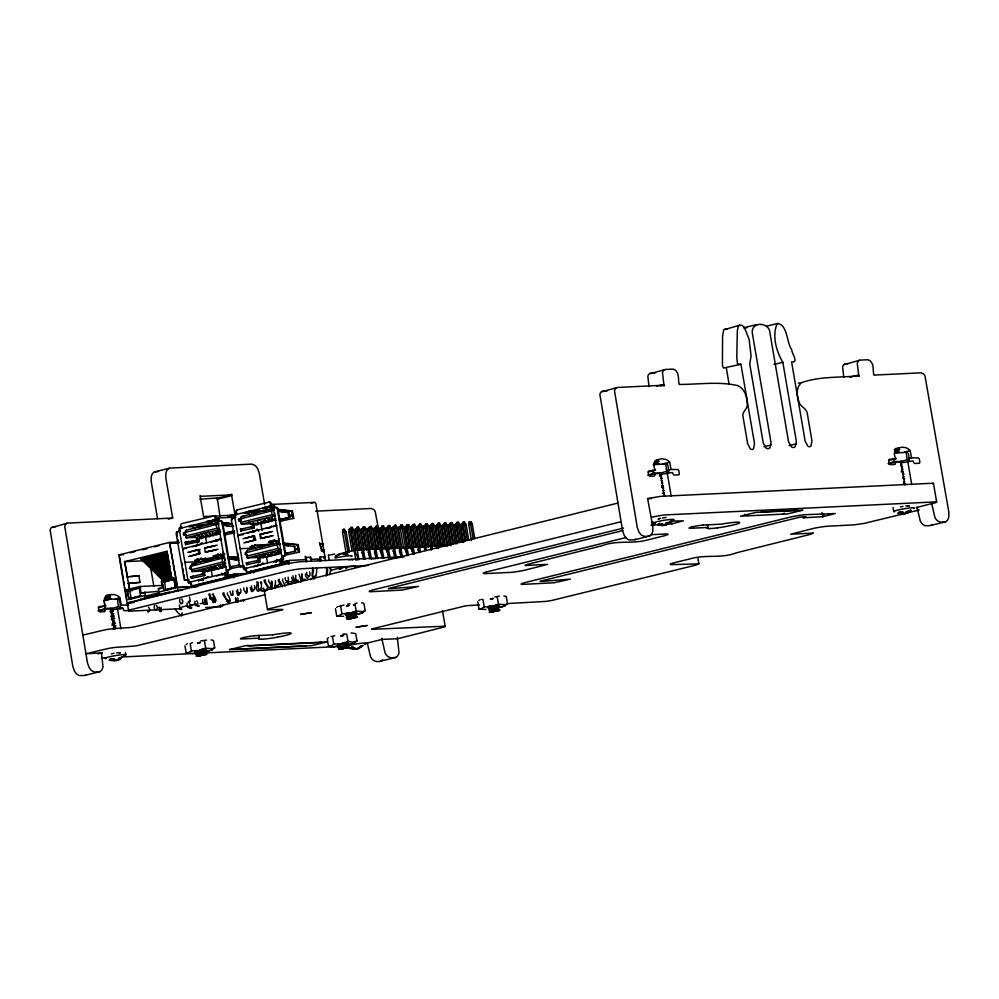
<?xml version="1.0" encoding="UTF-8"?>
<svg xmlns="http://www.w3.org/2000/svg" width="999" height="999" viewBox="0 0 999 999"><rect width="100%" height="100%" fill="white"/><g stroke="black" fill="none" stroke-linecap="round" stroke-linejoin="round"><path stroke-width="1.5" d="M232.817 590.796L232.792 594.954L231.993 595.154M240.497 588.911C242.707 594.105 237.275 595.017 237.625 589.398M243.768 587.887C243.419 593.356 248.751 592.744 246.641 587.387M246.89 592.732C243.881 592.207 247.465 595.791 246.915 588.598M254.308 585.501C256.443 590.684 251.199 591.608 251.448 585.988M285.19 577.622C285.04 583.254 289.947 582.405 288.074 577.172M294.28 579.657L295.679 579.445L295.741 575.274M301.061 578.109L301.81 577.934L301.885 573.763M301.348 579.308L302.148 579.12L302.173 574.962M306.705 572.352C306.169 577.697 311.788 577.26 309.565 571.865M271.029 588.661L271.391 582.917A1.561 1.249 73.5 0 0 271.091 581.755M327.235 574.787L327.56 569.792A3.209 2.547 73.5 0 0 327.222 567.944M271.94 588.948L272.302 583.416A3.209 2.547 73.5 0 0 271.678 581.031M176.811 532.929L177.46 531.83L180.32 531.118L179.932 528.908L181.905 528.046L181.169 528.071L180.657 525.087L181.281 523.676L215.185 515.709L216.234 519.567L218.319 519.393L218.706 521.653L217.969 521.69L226.286 570.329L229.87 569.592L230.494 568.169L222.565 521.803L221.691 520.954L217.969 521.69M199.975 526.948L200.287 525.112L211.651 523.938L194.405 525.324L188.898 526.623L193.619 526.723M223.426 554.07L223.064 555.581L220.592 554.133M254.483 511.213L254.121 512.724L251.648 511.276M260.252 544.979L259.89 546.49L257.417 545.042M224.176 556.181L223.264 556.893L217.857 553.746M346.016 552.597L342.532 532.255L342.994 529.607L343.981 529.37L346.079 531.693L349.55 552.035M351.998 550.849L348.763 531.955L349.225 529.308L350.999 529.033L349.225 529.308M353.821 550.674L350.337 530.332L350.799 527.684L351.773 527.447L353.871 529.77L357.355 550.112M358.229 550.549L355.007 531.655L355.457 529.008L357.23 528.733L355.457 529.008M360.052 550.374L356.568 530.032L357.03 527.385L358.004 527.147L360.102 529.47L363.586 549.812L362.013 549.887M364.46 550.249L361.238 531.356L361.688 528.708L363.461 528.434L362.674 528.471L366.183 548.314M366.283 550.074L362.799 529.732L363.261 527.085L364.235 526.835L366.333 529.17L369.817 549.512L368.244 549.587L364.235 526.835M370.442 548.488L367.47 531.056L367.919 528.409L369.692 528.121L368.906 528.171M372.265 548.326L369.031 529.433L369.493 526.785L371.253 526.498L372.565 528.871L376.049 549.213M376.923 549.65L373.701 530.756L374.15 528.109L375.924 527.822L374.15 528.109M378.746 549.475L375.262 529.133L375.724 526.485L377.485 526.198L378.808 528.571L382.28 548.913M383.154 549.35L379.932 530.457L380.382 527.809L382.155 527.522L380.382 527.809M384.977 549.175L381.493 528.833L381.955 526.186L382.942 525.936L385.04 528.271L388.511 548.613L386.938 548.688M389.398 549.05L386.163 530.157L386.613 527.509L388.386 527.222L386.613 527.509M391.208 548.876L387.737 528.533L388.186 525.886L389.173 525.636L391.271 527.971L394.742 548.314M395.379 547.29L392.395 529.857L392.857 527.21L394.617 526.923M397.44 548.576L393.968 528.221L394.418 525.586L395.404 525.337L397.502 527.672L400.974 548.014M401.86 548.451L398.626 529.557L399.088 526.91L400.849 526.623L399.088 526.91M403.671 548.276L400.199 527.922L400.649 525.287L402.422 524.999L403.733 527.372L407.205 547.714L405.644 547.789M408.091 548.151L404.857 529.245L405.319 526.61L407.08 526.323L405.319 526.61M406.431 527.622L406.88 524.987L408.653 524.7L409.965 527.06L413.449 547.415L409.902 547.976L406.431 527.622L409.965 527.06M414.073 546.391L411.089 528.946L411.551 526.311L413.311 526.023L411.551 526.311M416.133 547.677L412.662 527.322L413.111 524.687L414.098 524.438L416.196 526.76L419.68 547.115M420.554 547.539L417.32 528.646L417.782 526.011L419.543 525.724L418.768 525.761M422.377 547.377L418.893 527.022L419.355 524.388L420.329 524.138L422.427 526.461L425.911 546.815L424.338 546.89L420.329 524.138M426.785 547.24L423.551 528.346L424.013 525.711L425.786 525.424L424.013 525.711M428.608 547.077L425.124 526.723L425.586 524.075L427.347 523.801L428.658 526.161L432.142 546.515L430.569 546.59M432.767 545.491L429.795 528.046L430.244 525.412L432.018 525.124L430.244 525.412M434.59 545.317L431.356 526.423L431.818 523.776L432.792 523.538L434.89 525.861L438.374 546.216M439.248 546.64L436.026 527.747L436.476 525.112L438.249 524.825L436.476 525.112M441.071 546.478L437.587 526.123L438.049 523.476L439.023 523.239L441.121 525.561L444.605 545.916M445.479 546.341L442.257 527.447L442.707 524.8L444.48 524.525L442.707 524.8M447.302 546.178L443.818 525.824L444.28 523.176L445.267 522.939L447.365 525.262L450.836 545.616M451.473 544.592L448.489 527.147L448.938 524.5L450.711 524.225L449.925 524.263L452.934 541.196M453.284 544.418L450.049 525.524L450.512 522.877L451.498 522.639L453.596 524.962L456.818 543.856M457.455 542.832L454.72 526.848L455.169 524.2L456.943 523.926L455.169 524.2M459.265 542.669L456.293 525.224L456.743 522.577L458.516 522.302L459.827 524.662L462.799 542.107M463.686 542.532L460.951 526.548L461.401 523.901L463.174 523.626L461.401 523.901M465.247 540.909L462.525 524.925L462.974 522.277L463.961 522.04L466.058 524.363L468.793 540.347M471.491 540.609L468.756 524.625L469.205 521.977L470.979 521.703L472.29 524.063L474.775 538.598M236.638 510.939L237.4 509.965M274.363 588.311L275.449 583.266A3.184 2.46 -82.5 0 0 275.225 580.856M329.62 574.675L330.706 569.63A3.184 2.46 -82.5 0 0 330.669 567.782M220.492 605.968L220.654 605.244M223.102 604.645L222.814 605.781M849.874 377.235L858.653 375.075L859.14 376.473L858.303 375.861C839.547 377.709 819.542 376.261 801.673 382.629C795.329 387.562 796.902 397.103 799.637 403.621C801.935 407.48 807.317 409.128 807.429 414.323L811.95 440.721L811.063 445.979A5.719 3.484 76.1 0 1 807.779 446.141L805.132 441.046L791.583 361.85C799.275 363.099 791.508 353.022 791.77 349.812C786.688 343.032 787.474 323.501 777.16 323.726C771.852 335.789 776.335 351.373 782.829 362.275L796.365 441.471L795.229 446.753A7.355 4.471 76.1 0 1 791.483 446.928L788.573 441.845L769.992 333.142C769.492 321.341 749.887 321.241 752.459 333.978L771.041 442.694L769.904 447.964A7.355 4.471 76.1 0 1 766.158 448.151L763.248 443.069L749.712 363.861L751.086 356.006L749.125 339.323L744.467 327.697L742.22 325.412L739.722 325.199L723.663 329.845L722.577 336.613L722.427 365.11L723.401 368.032L740.946 364.285L754.495 443.494L753.608 448.751A5.719 3.484 76.1 0 1 750.324 448.913L747.677 443.818L743.156 417.42C741.408 412.712 746.166 410.114 747.202 406.143C747.764 398.551 745.329 389.423 738.074 385.701C719.28 381.218 699.275 384.39 680.082 384.44C677.722 386.151 679.52 374.85 676.922 372.19A7.455 4.533 76.1 0 0 675.087 369.955L673.051 369.118L665.259 369.493L648.913 374.113A7.455 4.533 76.1 0 0 647.864 376.486L649.013 386.638M204.645 654.457L206.593 654.482L196.229 656.256L206.893 653.958L205.794 654.195M347.003 647.589L348.951 647.614L338.586 649.4L349.25 647.09L348.151 647.34M355.282 617.332L357.23 617.357L346.865 619.13L357.53 616.833L356.431 617.07M497.639 610.476L499.587 610.501L489.223 612.275L499.887 609.977L497.739 610.389M220.217 605.269L220.317 607.017M222.665 604.657L222.34 605.806M216.483 497.989L199.837 499.288M205.694 561.001L206.069 558.878L217.42 557.704L200.175 559.09L194.655 560.464L199.4 560.489M273.601 509.053L273.976 506.93M228.933 600.799L226.86 600.524L223.551 595.416A3.184 2.535 76.5 0 1 222.964 593.019M270.155 587.837L268.082 587.562L264.772 582.467A3.184 2.535 76.5 0 1 264.186 580.069M897.552 448.876L898.526 448.339L895.666 448.439M196.815 600.836C200.487 606.743 193.494 607.292 195.005 601.148M207.193 604.07L205.394 604.345L207.205 604.045L206.206 598.164M190.322 577.06L203.247 573.888L202.647 570.404M233.666 577.909L233.341 575.998L234.315 574.05L246.353 573.476M288.923 564.273L288.599 562.362L289.573 560.414L306.119 559.615M184.99 532.567L186.251 530.182L217.395 522.489L218.968 523.813L184.99 532.567L186.214 537.799L196.628 537.3M190.759 566.346L192.033 563.948L223.164 556.268L221.678 558.329L190.759 566.346L191.983 571.578L203.883 571.003M240.247 518.931L241.508 516.545L272.652 508.853L274.226 510.189L240.247 518.931L241.471 524.175L251.885 523.663M246.016 552.709L247.277 550.324L278.421 542.632L279.995 543.968L246.016 552.709L247.24 557.954L257.655 557.442M221.278 539.36L221.154 540.297M185.215 532.13L186.251 530.182M246.241 552.272L247.277 550.324M310.202 558.628L310.427 558.204A1.998 1.573 87.2 0 0 310.564 557.192L306.181 557.405A1.998 1.573 87.2 0 1 305.669 559.028L305.619 559.065M195.704 546.278L197.402 543.918L198.177 544.542M201.473 580.057L203.771 577.934M269.38 528.109L271.678 525.986M256.731 566.421L258.429 564.048L259.203 564.685M275.162 561.875L276.848 559.502L277.572 560.002M215.909 524.55L217.395 522.489M271.154 510.926L272.652 508.853M276.935 544.705L278.421 542.632M324.138 558.129L324.5 557.517A1.998 1.573 87.2 0 0 324.65 556.768L325.349 560.564M283.241 543.606L298.214 544.717L299.475 552.072L298.551 552.297L297.29 544.954M909.814 511.55L909.265 511.55M117.358 599.225C120.742 597.527 119.83 605.918 120.767 607.542C117.37 609.24 118.282 600.849 117.358 599.225L110.464 599.1L103.933 600.998M665.546 463.973C668.93 462.275 668.031 470.666 668.955 472.29C665.571 473.988 666.483 465.596 665.546 463.973L655.332 464.56M906.081 452.385C909.465 450.686 908.566 459.078 909.49 460.701C906.105 462.4 907.005 454.008 906.081 452.385L895.866 452.972M114.111 660.839L110.302 659.04L111.863 658.653L116.246 660.364L122.265 657.142L116.321 660.639L109.278 660.102L111.826 659.477M351.049 648.451L349.812 648.513L355.219 649.163L350.836 647.452L352.385 647.077L356.78 648.776L362.787 645.566L358.029 648.713L361.613 646.803M662.562 523.588L662.886 525.486L658.503 523.788L660.064 523.401L664.447 525.099L670.466 521.89L665.696 525.049L669.442 522.952L667.881 523.326M899.025 512.2L903.096 512L903.421 513.898L899.025 512.2L900.586 511.813L904.982 513.523L910.988 510.302L905.044 513.798L898.001 513.261L901.822 512.312M314.023 577.06C310.602 579.395 312.812 570.816 312.575 569.967A1.561 1.249 73.5 0 0 312.188 568.681M215.772 539.435L216.608 539.997M252.597 530.344L253.434 530.919M221.541 573.201L222.377 573.776M211.089 639.884L213.436 640.521L214.685 647.814L212.587 648.663L205.682 648.251L198.739 650.574L191.433 650.873L187.612 653.259L186.189 653.059L184.94 645.766M214.685 647.814L211.264 650.274M361.588 602.759L363.923 603.384L365.172 610.689L363.087 611.525L356.181 611.113L349.225 613.436L341.933 613.736L338.099 616.121L336.675 615.933L335.427 608.628M328.421 637.624L327.247 638.91L328.496 646.203L333.167 647.002L337.487 645.779M351.074 632.866L355.744 633.666L356.993 640.958L352.672 642.182L348.002 641.395L341.046 643.718L333.753 644.018L331.293 646.116L328.496 646.203M365.172 610.689L361.75 613.136M356.993 640.958L353.571 643.418M503.896 595.904L506.243 596.528L507.492 603.833L505.394 604.67L498.489 604.258L491.545 606.58L484.24 606.88L480.419 609.265L478.996 609.078L477.747 601.773M507.492 603.833L504.07 606.281M279.196 519.78L289.747 517.345L288.961 512.699L278.796 511.101L278.621 509.39L292.445 510.951L293.694 518.294L292.782 518.518L291.521 511.176L277.847 509.615M120.13 652.884L119.393 652.846M346.154 613.461L347.864 612.737M660.364 473.588L659.59 473.226M900.886 462L900.124 461.638M908.903 505.981L905.781 505.944M382.829 659.752C380.532 662.212 375.936 662.162 373.314 660.214A11.176 6.806 76.1 0 1 370.554 656.867L367.37 643.356M250.374 572.702L250.412 572.652A1.998 1.573 87.2 0 0 250.924 571.028L250.911 570.928M346.378 613.573L347.24 612.999M658.428 519.105L659.278 518.531M199.5 544.867L201.748 542.807L202.785 543.406M216.908 541.296L220.067 538.324L221.216 538.861M253.734 532.205L257.118 529.145L258.729 531.343M205.27 578.646L207.517 576.585L208.554 577.185M273.189 526.685L276.224 524.862M222.677 575.062L225.849 572.09L226.985 572.639M260.527 565.009L262.774 562.949L263.811 563.548M278.958 560.464L281.206 558.404L282.242 559.003M335.015 556.992L339.585 554.07L337.987 554.52L335.839 556.168L340.759 553.733L347.802 554.27L345.254 554.907M697.901 558.104L698.888 563.848L695.853 565.109L551.985 600.411A14.848 1.399 -9.7 0 1 545.479 601.435L507.554 603.546M119.53 658.778C114.311 662.137 122.552 658.428 120.542 658.391M908.253 511.925L906.305 513.361L905.906 511.55M112.5 608.516L110.452 608.216M661.063 472.952L659.303 473.688M900.574 461.888L901.597 461.363L900.861 461.263M254.882 513.986L255.544 511.476L266.908 510.302L249.663 511.688L244.118 513.011L248.876 513.086M202.947 536.563L199.588 539.01A4.271 2.597 76.1 0 1 197.153 538.711L194.83 536.763M204.895 536.613L202.66 538.249A4.271 2.597 76.1 0 1 200.212 537.949L196.741 535.027M212.1 534.84L209.865 536.475A4.271 2.597 76.1 0 1 207.43 536.176L203.958 533.241M219.318 533.066L217.07 534.69A4.271 2.597 76.1 0 1 214.635 534.39L212.325 532.442M260.152 522.989L257.917 524.612A4.271 2.597 76.1 0 1 255.469 524.325L253.159 522.365M267.357 521.203L265.122 522.839A4.271 2.597 76.1 0 1 262.675 522.539L259.203 519.617M275.687 518.606L272.327 521.053A4.271 2.597 76.1 0 1 269.892 520.766L266.421 517.832M210.539 569.605L208.292 571.241A4.271 2.597 76.1 0 1 205.856 570.941L203.546 568.993M217.745 567.832L215.509 569.455A4.271 2.597 76.1 0 1 213.062 569.168L210.752 567.207M223.002 565.996L219.643 568.431A4.271 2.597 76.1 0 1 217.208 568.144L214.885 566.183M224.95 566.046L222.715 567.682A4.271 2.597 76.1 0 1 220.28 567.382L217.957 565.434M265.796 555.968L263.549 557.604A4.271 2.597 76.1 0 1 261.114 557.305L258.791 555.357M271.054 554.133L267.682 556.58A4.271 2.597 76.1 0 1 265.247 556.281L262.937 554.333M273.002 554.195L270.754 555.819A4.271 2.597 76.1 0 1 268.319 555.531L266.009 553.571M278.259 552.36L274.9 554.807A4.271 2.597 76.1 0 1 272.452 554.507L270.142 552.559M280.207 552.41L277.972 554.045A4.271 2.597 76.1 0 1 275.524 553.746L273.214 551.798M200.362 536.825L202.635 535.202M214.785 533.266L217.058 531.643M218.993 531.705L216.721 533.329A3.559 2.16 76.1 0 1 214.76 533.116M261.688 522.227L265.097 519.792M270.042 519.642L272.315 518.006M212.075 568.856L214.348 567.22M224.625 564.685L222.352 566.321A3.559 2.16 76.1 0 1 220.392 566.108M260.127 556.992L263.536 554.557M265.472 554.607L263.199 556.243A3.559 2.16 76.1 0 1 261.226 556.031M272.677 552.834L270.404 554.457A3.559 2.16 76.1 0 1 268.444 554.258M261.251 581.805A3.184 2.46 -82.5 0 1 261.376 583.94C262.387 592.832 253.421 593.993 257.317 583.603A1.561 1.249 73.5 0 0 256.618 582.005M186.114 644.48L187.387 643.656M336.601 607.355L337.887 606.53M478.921 600.499L480.194 599.675M264.635 504.57L259.265 473.164L257.642 468.718A11.176 6.806 76.1 0 0 254.882 465.372L251.835 464.123L170.03 468.069L154.47 471.903L152.847 473.201A11.214 6.831 76.1 0 0 151.274 476.76L151.161 481.281L157.555 518.668M169.093 468.294L167.47 469.592A11.214 6.831 76.1 0 0 165.896 473.151L165.784 477.672L172.69 518.044L168.294 519.13M172.69 518.044L67.52 523.114L51.174 527.734A7.455 4.533 76.1 0 0 50.125 530.107L72.89 666.683L74.513 671.128A11.176 6.806 76.1 0 0 77.273 674.475L79.321 675.599L84.216 675.536L99.788 671.703L101.423 670.404A11.176 6.806 76.1 0 0 102.997 666.845L101.548 653.259M66.896 523.251L65.797 524.125A7.455 4.533 76.1 0 0 64.748 526.498L87.512 663.074L89.148 667.519A11.176 6.806 76.1 0 0 91.896 670.866L94.955 672.115L99.788 671.703M85.165 675.312L86.026 674.8M656.58 386.263L663.885 384.453L664.51 385.302L664.198 385.964L663.049 385.264L617.282 387.462L600.936 392.083A7.455 4.533 76.1 0 0 599.887 394.455L622.652 531.031L624.275 535.476A11.176 6.806 76.1 0 0 627.035 538.823L629.083 539.947L633.978 539.885L649.55 536.063L651.173 534.765A11.189 6.806 76.1 0 0 652.747 531.206L652.859 526.673L647.577 498.476L651.473 498.563M616.645 387.612L615.559 388.474A7.455 4.533 76.1 0 0 614.51 390.846L637.275 527.422L638.91 531.868A11.176 6.806 76.1 0 0 641.658 535.214L644.705 536.463L649.55 536.063M664.635 369.642L663.536 370.504A7.455 4.533 76.1 0 0 662.487 372.877L663.885 384.453M321.441 641.77L319.63 642.494L249.525 645.878L247.49 645.329M917.132 507.717L920.316 521.216A11.176 6.806 76.1 0 0 923.064 524.562L925.124 525.699L930.007 525.624L945.578 521.803L947.214 520.504A11.176 6.806 76.1 0 0 948.788 516.945L948.888 512.412L924.974 375.886A7.443 4.533 76.1 0 0 923.138 373.663L921.103 372.827L874.837 375.062C872.389 377.135 874.3 365.347 871.677 362.799A7.455 4.533 76.1 0 0 869.842 360.577L867.806 359.74L860.014 360.115L843.68 364.735A7.455 4.533 76.1 0 0 842.632 367.108L843.78 377.26M859.39 360.264L858.303 361.126A7.455 4.533 76.1 0 0 857.254 363.499L858.715 375.075M381.193 661.063L395.816 657.454L397.452 656.143A11.176 6.806 76.1 0 0 399.026 652.584L397.29 637.312M634.914 539.672L635.776 539.148M784.515 513.199L782.704 513.936M930.956 525.412L931.817 524.9M359.103 648.026L356.843 649.05L352.809 649.025M666.77 524.35L663.561 525.524L658.004 524.837M908.865 512.375L906.23 513.461M195.492 651.51L194.942 651.835L197.04 651.897M205.519 650.274L206.069 649.949L199.263 650.574M345.991 614.373L345.442 614.697L347.54 614.76M355.919 612.574L356.468 612.25L352.135 612.449M356.019 613.136L356.568 612.812L349.762 613.436M347.839 643.418L348.389 643.094L341.583 643.718M498.326 606.281L498.876 605.956L492.07 606.593M222.315 523.326L231.706 524.288M238.262 519.393C240.147 517.757 237.874 522.527 241.421 521.053M229.945 591.296L231.356 595.204L232.143 594.979M239.023 593.281L240.459 593.044M236.376 590.983L237.787 594.892L239.211 594.642M245.23 591.795L246.603 591.545M252.909 589.897L254.283 589.635M250.2 587.574L251.598 591.483L253.034 591.233L252.397 591.258M260.664 589.36L259.315 589.547L260.714 589.323M286.663 581.58L288.037 581.318M293.032 581.243C295.766 579.745 293.431 584.265 291.633 577.347M299.026 574.25L300.424 578.159L301.223 577.946M301.81 577.934L300.474 578.159M309.49 576.036L308.903 576.048M306.905 577.859C310.589 576.648 305.157 580.294 305.444 573.938M149.238 611.475C144.293 612.012 152.859 612.524 148.489 607.08M154.47 605.444C152.797 611.763 160.077 610.714 156.294 605.157M179.882 599.175C178.209 605.494 185.489 604.445 181.706 598.876M188.436 601.648L190.247 601.336M180.145 609.39L181.968 609.09L180.157 609.415L179.395 604.994M187.2 603.071C185.664 609.44 192.57 608.291 189.023 602.784M189.773 607.18L187.949 607.492M189.785 608.204L191.608 607.892M191.608 607.916L189.86 608.229M202.797 599.213C201.261 605.594 208.167 604.445 204.62 598.925M205.369 603.334L203.621 603.658M213.199 602.422L215.01 602.11M214.96 602.172L213.262 602.459M326.81 641.97L311.576 645.666L229.508 649.6M262.55 508.466L274.363 506.618M216.496 575.899L219.53 575.124M253.321 566.808L259.066 565.471M118.606 606.53L112.063 608.428L105.182 608.291L99.725 610.689M650.724 474.463L653.383 473.039L660.264 473.164L666.795 471.266M907.329 459.69L900.786 461.575L893.905 461.451L888.448 463.848M489.011 606.443L490.422 605.806M220.005 516.458L217.22 497.952M235.227 515.784L234.54 515.072L204.32 516.52L203.721 517.22L200.037 495.716L200.874 496.328L231.081 494.88L231.431 494.093L232.005 494.692L231.693 495.616L217.145 499.213M229.52 649.575L244.767 645.866L326.835 641.932M802.672 510.252L755.706 512.45L740.446 516.183L787.449 513.936L802.709 510.202M338.823 554.895L340.272 554.195M187.475 542.345C183.691 541.508 186.95 545.079 185.29 544.692L199.126 541.62L198.626 538.686M225.1 533.016L225.524 534.765M280.357 519.38L280.769 521.128M230.881 566.795L231.293 568.543M246.815 562.862L247.24 564.61M286.139 553.159L286.551 554.907L299.475 552.072M321.616 549.962C314.96 527.21 326.561 568.231 322.852 543.781M322.565 550.262L322.215 550.961M192.457 642.644L190.185 643.568L191.433 650.873M206.031 651.385L212.225 649.924M339.26 606.243L344.081 605.057M356.531 614.26L362.724 612.787M331.081 636.525L334.765 635.789M348.351 644.53L354.545 643.069M498.838 607.404L505.032 605.931M200.787 640.859L206.543 640.109M357.043 602.971L354.932 603.821L356.181 611.113M494.817 596.903L499.35 596.116M256.918 512.812L256.256 512.974M221.591 539.123L183.204 548.588L182.767 549.775M276.411 526.673L276.848 525.486L238.449 534.952L238.012 536.138M221.678 558.329L224.738 557.592L225.225 560.427M658.191 519.03L660.701 518.331M323.976 549.9L321.478 550.998M739.722 325.199L738.286 326.236L737.337 330.819L736.775 357.317L737.524 364.073L740.946 364.285M156.98 609.59L155.22 609.865M182.392 603.321L180.632 603.596M341.508 553.396L357.105 549.55L368.094 549.013L369.792 558.953M368.094 549.013L366.608 549.537L374.325 548.713M397.764 548.026L399.263 547.514L391.67 548.314M407.442 548.114L411.725 546.915L397.902 548.001M424.912 550.574L424.188 546.316L422.702 546.828L436.65 545.716M232.842 518.156L232.093 519.617M224.463 577.859L225.237 576.735L224.7 573.414L189.423 582.255L188.636 579.77L184.328 580.182L176.086 533.129L176.723 531.868L180.32 531.118M248.239 537.574L250.062 537.012A13.524 1.274 -9.7 0 1 252.622 536.313M195.117 528.758L191.084 525.162M256.144 548.901L252.11 545.292M195.667 651.236L197.253 650.761M345.991 643.593L347.864 642.807L344.655 642.969M488.736 606.318L490.184 605.881M280.494 584.078L280.869 586.276M287.525 582.717L288.436 582.467M291.209 581.818L292.108 581.568M295.654 580.706L296.566 580.456M247.777 532.954L253.296 531.705M203.247 579.183L198.189 580.506M486.301 572.002L626.336 537.45M110.539 596.465L104.558 597.577M659.153 463.661L653.171 464.772M114.723 620.978L112.899 621.166M287.113 582.454L288.024 582.205L288.124 584.477M290.796 581.555L291.708 581.306L291.808 583.578M295.254 580.456L296.154 580.207L296.253 582.479M664.185 493.069L662.349 493.256M899.687 452.072L895.166 452.834M901.772 464.323L900.998 464.335M209.977 650.661L205.382 651.748M360.464 613.523L356.006 614.622M903.87 476.573L903.096 476.585M904.707 481.481L903.933 481.493M822.714 516.72L835.314 513.498L805.094 514.697A12.612 1.186 -9.7 0 0 790.996 516.933L524.2 582.767A12.612 1.186 -9.7 0 0 522.627 584.403L554.033 582.754L570.417 579.12L540.259 581.505A7.455 0.699 -9.7 0 1 540.621 581.118L798.85 517.407A7.455 0.699 -9.7 0 1 802.097 516.895L805.893 516.783L803.046 517.794L822.714 516.72L821.977 512.425M352.285 643.806L347.727 644.879M502.772 606.668L499.388 607.504M104.907 598.876L110.177 597.727L109.253 597.914M743.543 327.797L756.705 324.55M766.433 326.236L778.134 323.351M660.639 386.026L663.561 385.314M216.458 498.489L231.081 494.88M774.05 364.435L782.829 362.275M181.706 526.873L180.282 527.21A1.998 1.573 87.2 0 0 179.083 529.557L179.395 531.356M282.28 556.655L285.239 555.894L285.776 554.695L277.859 508.329L276.81 507.33L273.227 508.054L282.467 559.303L244.68 568.631L243.881 566.133L239.685 566.645L231.331 519.492L231.98 518.231L235.564 517.494L235.19 515.272L237.15 514.41L236.95 513.236L235.539 513.586A1.998 1.573 87.2 0 0 234.34 515.921L234.653 517.719M227.572 516.096L235.289 514.535M181.169 528.071L216.234 519.567M271.491 505.931L270.891 502.647L269.942 501.948L236.663 510.002L235.889 511.138L236.413 514.448L273.264 505.494L273.963 508.016L273.227 508.054M230.145 516.146L234.54 515.072M183.279 532.942C184.603 531.718 182.879 536.201 186.164 534.677M311.101 503.159L314.073 502.422A1.998 1.573 87.2 0 1 315.946 503.996L322.714 543.618L321.79 543.843M183.317 534.665L184.378 534.477M238.711 521.078L239.635 520.841M185.577 536.013L216.845 528.296L219.93 529.482L186.214 537.799L185.489 533.553M240.834 522.377L272.103 514.66L275.187 515.846L274.7 513.024M291.521 511.176L292.445 510.951M275.187 515.846L241.471 524.175L240.497 518.506L241.508 516.545L244.443 516.396M233.704 526.336L231.943 526.461M288.961 512.699L278.034 511.376M182.417 590.272L177.785 590.484L127.085 602.996L118.856 554.92L169.568 542.407L178.784 541.97M130.357 552.772L134.877 551.648M142.42 549.787L146.953 548.676M154.495 546.815L159.016 545.691M208.479 536.151L212.887 535.064M215.821 534.34L220.217 533.254M257.829 523.389L269.605 521.066M272.54 520.342L275.474 519.617M288.661 516.371L293.069 515.284M184.865 542.944L185.789 542.719M197.078 537.787L197.465 540.109L195.704 540.534M234.49 530.981L225.874 532.867M252.322 524.163L252.722 526.485L250.949 526.898M281.119 519.243L289.747 517.345M191.958 542.007L184.952 542.257M192.058 542.182L185.027 542.445M199.126 541.62L198.202 541.845L197.452 537.45M253.883 525.049L254.383 527.984L253.459 528.221L252.959 525.274M128.496 582.966L129.533 589.048L124.488 561.688L166.983 551.273L169.331 565.009M140.984 559.015L143.119 558.641L163.998 579.87L162.662 580.194L140.984 559.015L143.119 558.641M144.106 558.241L146.241 557.879L167.108 579.095L165.784 579.42L144.106 558.241L146.241 557.879M147.228 557.467L149.363 557.105L170.23 578.321L168.906 578.658L147.228 557.467L149.363 557.105M170.941 576.823L150.35 556.705L152.485 556.331L171.004 574.437M170.817 572.877L153.471 555.931L155.607 555.569L169.768 569.405M169.593 567.869L156.593 555.157L158.729 554.795L169.618 565.446M169.468 563.923L159.715 554.395L161.85 554.02L168.381 560.414M168.257 558.916L162.837 553.621L164.972 553.259L168.232 556.443M150.35 556.705L152.485 556.331M153.471 555.931L155.607 555.569M156.593 555.157L158.729 554.795M159.715 554.395L161.85 554.02M162.837 553.621L164.972 553.259M211.139 541.995L213.749 541.346M124.488 561.688L149.413 560.489L165.959 556.406M190.172 556.118A14.685 1.386 -9.7 0 0 192.957 555.357L194.768 554.795A13.524 1.274 -9.7 0 1 197.34 554.108L199.538 553.708L198.838 549.587L196.628 549.987A13.524 1.274 -9.7 0 0 194.068 550.686M218.019 549.238L205.332 552.135L204.633 548.014L206.094 547.652A13.524 1.274 -9.7 0 1 209.315 546.928L212.225 546.316A14.685 1.386 -9.7 0 0 215.722 545.516M250.025 541.171A13.524 1.274 -9.7 0 1 252.585 540.471L254.795 540.072L254.096 535.951L251.885 536.351A13.524 1.274 -9.7 0 0 249.325 537.05L247.502 537.612A14.685 1.386 -9.7 0 1 244.718 538.361M273.276 535.614L260.589 538.498L259.877 534.378L261.351 534.015A13.524 1.274 -9.7 0 1 264.573 533.291L268.219 532.642M187.862 552.397L193.057 551.111M194.256 550.811L200.062 549.525M217.32 545.129L204.633 548.014M243.119 538.761L254.583 535.926L255.294 540.047L256.019 540.009M272.577 531.493L259.877 534.378M205.332 552.135L206.805 551.773A13.524 1.274 -9.7 0 1 210.015 551.036L212.924 550.424A14.685 1.386 -9.7 0 0 216.421 549.637M260.589 538.498L262.063 538.136A13.524 1.274 -9.7 0 1 265.272 537.4L268.918 536.763M188.574 556.505L200.037 553.683L199.325 549.562M243.818 542.882L255.294 540.047M206.993 560.988L212.899 559.527M344.755 529.333L342.994 529.607M352.56 527.41L350.799 527.684M228.259 558.628L239.061 560.064M293.806 551.523L295.517 551.123L294.73 546.478L283.803 545.154L288.536 545.854M358.791 527.097L357.03 527.385M342.532 532.255L346.079 531.693M350.337 530.332L353.871 529.77M191.346 569.792L222.615 562.075L225.712 563.261L191.983 571.578L191.021 565.921L192.033 563.948L196.491 563.736M246.603 556.156L277.872 548.439L280.956 549.625L247.24 557.954L246.516 553.696M365.022 526.798L363.261 527.085M348.763 531.955L350.736 531.468L350.212 529.07M356.568 530.032L360.102 529.47M160.315 577.072L162.5 579.195L163.824 578.871M164.385 573.401L168.744 577.659L170.067 577.335M294.73 546.478L292.969 546.603M355.007 531.655L356.968 531.168L356.443 528.771M362.799 529.732L366.333 529.17M361.238 531.356L363.199 530.869M369.031 529.433L372.565 528.871M383.728 525.899L381.955 526.186M127.023 589.597L129.083 599.5L127.023 589.597L139.91 586.488L162.937 585.377M174.013 579.295L162.412 582.167L163.774 590.159L175.387 587.287L173.814 578.121L161.289 581.218L162.387 587.649L158.391 588.636L159.39 594.492L145.642 597.814L145.23 595.441L128.721 599.512M367.47 531.056L369.43 530.569L372.664 549.462M375.262 529.133L378.808 528.571M389.96 525.599L388.186 525.886M208.354 570.791L225.986 567.032M262.113 557.23L266.583 557.017L281.243 553.396M295.916 549.787L298.851 549.063M373.701 530.756L375.661 530.269L375.137 527.859M381.493 528.833L385.04 528.271M396.191 525.299L394.418 525.586M203.247 573.888L201.473 574.313M257.904 556.78L258.504 560.264L256.731 560.676M379.932 530.457L381.893 529.97L381.368 527.559M387.737 528.533L391.271 527.971M386.163 530.157L388.124 529.67L387.6 527.26M393.968 528.221L397.502 527.672M408.653 524.7L406.88 524.987M204.395 572.464L204.907 575.399L203.983 575.624L203.234 571.216M259.403 557.355L260.152 561.763L259.24 562L258.479 557.592M226.286 570.329L229.258 569.567L229.782 568.369L221.865 522.002L220.692 521.016M281.543 556.693L284.515 555.931L285.04 554.732L277.123 508.366L275.949 507.38M188.636 579.77L184.89 579.907M243.881 566.133L240.896 566.82L239.947 565.546M392.395 529.857L394.355 529.37L397.59 548.264M400.199 527.922L403.733 527.372M414.885 524.4L413.111 524.687M115.509 598.975L119.892 597.889L121.279 605.082L128.134 605.207A3.721 2.273 76.1 0 1 128.471 605.519M662.337 464.048L669.655 462.237L671.041 469.43L677.896 469.567A3.721 2.273 76.1 0 1 678.821 470.679L679.332 473.676A3.721 2.273 76.1 0 1 678.808 474.862L674.013 475.087A3.721 2.273 76.1 0 1 673.089 473.976L672.539 472.49L659.889 474.55M139.91 586.488L141.009 592.919L158.816 591.271M398.626 529.557L400.599 529.07L400.062 526.66M421.116 524.1L419.355 524.388M224.7 573.414L227.21 572.939L227.023 570.292M404.857 529.245L406.83 528.771L406.293 526.361M412.662 527.322L416.196 526.76M273.476 561.813L276.298 561.113M324.238 558.279A1.998 1.573 87.2 0 0 324.875 556.243L323.838 550.149L322.914 550.374M225.637 574.55L227.048 574.2A1.998 1.573 87.2 0 0 228.247 571.865L227.947 570.067M280.894 560.914L282.305 560.564A1.998 1.573 87.2 0 0 283.504 558.229L283.192 556.431M411.089 528.946L413.062 528.471L412.537 526.061M418.893 527.022L422.427 526.461M433.578 523.501L431.818 523.776M126.91 599.85L124.825 587.662M177.16 587.449L197.652 586.351M159.028 594.505L158.616 592.132L175.512 588.036L173.814 578.121M177.198 587.637L197.602 586.563M417.32 528.646L419.293 528.171L422.515 547.065M425.124 526.723L428.658 526.161M439.81 523.201L438.049 523.476M98.389 607.629L105.694 605.831C98.951 595.217 114.785 590.971 119.892 597.889M225.537 576.223L234.315 574.05M280.781 562.587L289.573 560.414M648.151 471.99L655.456 470.179C648.713 459.565 664.547 455.332 669.655 462.237M145.717 596.116L159.103 592.807M423.551 528.346L425.524 527.872L425 525.462M431.356 526.423L434.89 525.861M446.041 522.902L444.28 523.176M198.202 584.665L233.341 575.998M288.599 562.362L253.459 571.028L253.783 572.939M140.634 599.113L169.318 592.045M429.795 528.046L431.755 527.559L431.231 525.162M437.587 526.123L441.121 525.561M452.285 522.602L450.512 522.877M133.441 602.085L127.909 602.872L134.003 602.572M177.697 590.584L174.987 590.646M97.939 610.789L110.602 608.728L114.098 629.183M647.702 475.137L660.364 473.076L664.36 496.466M668.119 470.154L671.041 469.43M436.026 527.747L437.987 527.26L437.462 524.862M443.818 525.824L447.365 525.262M763.86 446.815L771.166 445.005M442.257 527.447L444.218 526.96L447.452 545.854M450.049 525.524L453.596 524.962M464.747 522.002L462.974 522.277M111.588 609.84L122.79 608.141L123.339 609.615A3.784 2.298 76.1 0 0 124.263 610.726L129.046 610.501A3.721 2.273 76.1 0 0 129.445 609.765M448.489 527.147L450.449 526.66M456.293 525.224L459.827 524.662M470.979 521.703L469.205 521.977M119.855 608.853L122.79 608.141M317.732 560.039L320.704 559.303M454.72 526.848L456.68 526.361L456.156 523.963M462.525 524.925L466.058 524.363M460.951 526.548L462.912 526.061L462.387 523.663M468.756 524.625L472.29 524.063M789.173 445.591L796.49 443.781M388.748 549.025L391.533 548.326M161.089 610.252L161.089 607.454M82.73 635.114L105.057 629.845A14.898 1.399 -9.7 0 1 111.551 628.808L131.031 627.447A7.455 0.699 -9.7 0 0 134.278 626.922L265.322 594.705M617.869 503.084L265.097 590.347A14.898 1.399 -9.7 0 0 264.373 591.108L265.559 591.296M621.053 521.715L268.281 608.99A14.898 1.399 -9.7 0 0 267.557 609.74L282.692 609.44A7.455 0.699 -9.7 0 1 282.33 609.815L137.462 645.566A7.455 0.699 -9.7 0 1 134.216 646.078L114.735 647.452A14.898 1.399 -9.7 0 0 108.242 648.476L85.926 653.758L102.273 652.859L97.977 653.87M904.332 452.097L910.189 450.661L911.575 457.842L918.431 457.979A3.721 2.273 76.1 0 1 919.342 459.09L919.854 462.087A3.721 2.273 76.1 0 1 919.33 463.274L914.535 463.499A3.721 2.273 76.1 0 1 913.623 462.387L913.074 460.901L900.411 462.962M888.673 460.402L895.991 458.591C889.247 447.977 905.069 443.743 910.189 450.661M623.588 528.059L372.29 590.084A12.612 1.186 -9.7 0 0 370.716 591.72L402.122 590.072L418.506 586.438L388.349 588.823A7.455 0.699 -9.7 0 1 388.711 588.436L622.889 530.544M888.236 463.548L900.886 461.488L904.882 484.877M908.64 458.566L911.575 457.842M118.444 658.091L122.265 657.142M665.371 523.139L670.466 521.89M671.39 521.003L671.877 523.876L683.403 520.816L670.329 521.166M360.252 646.191L362.787 645.566M898.001 513.261L901.797 512.562M907.179 511.238L910.988 510.302M919.217 510.027L864.123 523.414L853.92 524.875L827.409 526.211A12.612 1.186 -9.7 0 0 813.311 528.446L790.659 534.228L813.336 533.066L810.888 534.228L736.3 552.834C722.602 558.254 708.366 554.982 694.417 557.754L673.276 562.999A12.612 1.186 -9.7 0 0 671.703 564.635L698.888 563.848M104.97 600.024L111.326 598.826L110.227 599.063M198.451 642.906L199.912 642.557M201.174 649.912L195.017 652.06L196.279 652.572M491.446 598.925L492.907 598.576M494.155 605.931L488.012 608.079L489.26 608.591M294.068 583.016L295.254 582.742M289.623 584.115L290.809 583.841M154.47 471.903L158.491 471.528M654.32 463.299L658.066 462.549M105.694 596.103L109.803 595.192L106.319 595.367M290.422 581.655L289.248 581.918M294.88 580.544L294.106 580.719M279.495 584.34L278.309 584.602M286.75 582.554L285.564 582.817M292.482 581.48L293.256 581.306M296.928 580.369L298.114 580.107L298.077 582.392M894.43 449.263L898.501 448.464M894.842 451.71L898.588 450.961M692.195 526.885L693.493 526.585M243.656 637.562L244.942 637.262A8.616 0.812 -9.7 0 1 254.495 635.751M204.408 650.599L196.204 653.358M917.444 507.467L916.333 507.567L935.851 502.597A14.898 1.399 -9.7 0 0 936.575 501.848L664.198 514.972A14.898 1.399 -9.7 0 0 657.704 515.996L651.86 517.207M111.364 653.858L113.986 653.309M900.411 506.93L903.021 506.381M648.676 498.576L654.52 497.365A14.898 1.399 -9.7 0 1 661.013 496.328L933.391 483.216A14.898 1.399 -9.7 0 1 932.666 483.966M364.972 643.656L382.105 639.397L397.54 638.748L444.355 626.96A14.923 1.399 -9.7 0 0 445.092 626.211L371.541 629.32A7.58 0.712 -9.7 0 1 371.89 628.945L464.348 606.131A7.617 0.712 -9.7 0 1 467.607 605.619L479.52 604.894M220.829 574.8L222.24 574.562M339.41 568.906L340.809 568.593M339.248 569.03L341.82 568.481M360.202 647.002L361.064 646.803M649.999 373.251L655.307 372.877M602.022 391.221L607.23 390.859M52.26 526.86L55.981 526.573M844.767 363.873L848.513 363.574M798.276 510.114L761.275 511.888M305.944 645.891L233.891 649.362M945.578 521.803L940.746 522.202L937.699 520.954A11.176 6.806 76.1 0 1 934.939 517.607L931.505 502.597M395.816 657.454L390.984 657.854L387.937 656.605A11.176 6.806 76.1 0 1 385.177 653.259L381.743 638.236M241.808 528.933L252.722 526.485M186.551 542.569L197.465 540.109M247.59 562.712L258.504 560.264M295.517 551.123L286.9 553.021M239.348 564.984L238.561 565.159M242.732 528.708L240.122 529.308C240.784 528.196 241.633 531.718 240.534 531.056L254.383 527.984M224.188 533.241L234.315 531.018M279.857 521.366L293.694 518.294M224.6 534.989L234.653 532.779M127.959 576.76L127.098 576.947L128.734 576.648M285.214 553.384L287.824 552.784M245.904 563.086L248.501 562.487M229.957 567.02L232.567 566.421M193.257 576.123L191.246 576.835L191.983 578.246M246.316 564.835L260.152 561.763M242.782 566.021L230.232 568.768M191.059 578.471L204.907 575.399M654.208 461.963L659.103 461.113L658.004 461.351M894.742 450.374L899.637 449.525L898.526 449.762M352.909 617.632L355.419 617.332M202.285 654.745L204.783 654.445M342.257 635.701L343.681 635.389M344.942 642.732L338.399 644.555L337.849 645.616M495.267 610.764L497.777 610.464M344.63 647.889L347.14 647.589M349.662 612.874L345.342 614.135L347.44 614.198M489.747 606.505L491.983 606.018M231.643 566.645L239.485 564.934M655.082 460.576L657.954 460.015M111.9 625.237L114.473 624.762M202.447 650.961L205.02 650.486M345.891 643.868C350.786 643.281 337.874 644.592 338.923 646.653M346.441 605.993L348.876 605.481M347.09 605.968L348.888 605.606M212.962 546.278L210.052 546.89A13.524 1.274 -9.7 0 0 206.83 547.614M213.661 550.387L210.752 550.998A13.524 1.274 -9.7 0 0 207.542 551.735M660.164 474.8L659.552 474.9M112.375 612.512L110.877 612.762M113.636 619.867L112.125 620.104M356.069 615.821L347.265 618.681M205.444 652.946L196.591 655.594L200.624 656.018M498.014 606.518L489.198 609.378M660.102 473.601L661.201 473.364L660.052 473.476M660.514 476.048L661.613 475.811L659.415 476.098M661.35 480.956L662.462 480.719L661.301 480.819M661.775 483.404L662.874 483.166L661.725 483.266M662.187 485.851L663.299 485.614L662.15 485.726M662.612 488.311L663.711 488.061L662.562 488.174M663.024 490.759L664.135 490.521L662.986 490.621M391.62 557.917L394.73 557.754L393.032 547.814L375.799 548.651L377.597 558.591L374.288 551.885M417.957 546.615L410.227 547.427M416.595 547.102L424.188 546.316M109.94 611.613L113.424 611.076L112.313 611.313M112.737 613.761L113.836 613.523L111.638 613.811M110.777 616.52L114.261 615.971L113.149 616.221M111.201 618.968L114.673 618.431L113.574 618.668M190.31 605.719L191.87 605.406M189.972 605.881L192.732 605.369M901.46 466.92L902.572 466.683L901.41 466.783M112.038 623.875L115.509 623.326L114.41 623.563M901.885 469.368L902.984 469.13L901.835 469.23M114.835 626.023L115.934 625.774L113.736 626.073M902.297 471.815L903.408 471.578L901.21 471.865M112.875 628.771L116.346 628.234L115.247 628.471M903.558 479.17L904.657 478.933L903.508 479.033M904.395 484.078L905.494 483.828L904.345 483.941M202.585 649.6L206.056 649.05M495.579 605.619L499.05 605.069M498.364 607.767C501.336 607.13 485.576 609.365 489.685 611.038M215.397 540.946L216.471 540.796M110.452 610.302L112.263 609.989L111.351 610.164M111.289 615.209L113.099 614.885L112.188 615.059M111.713 617.657L113.524 617.332M112.55 622.564L114.361 622.24M113.386 627.459L115.197 627.135L114.286 627.322M497.814 609.065C499.3 608.204 483.066 612.699 493.606 612.037M197.477 642.906L200.25 642.419M490.284 598.925L493.056 598.438M357.105 549.55L358.903 559.49L355.844 560.077L354.146 550.137M447.752 545.604L449.113 545.117L438.124 545.641L438.636 548.488M140.734 587.837L139.585 588.049A14.436 1.361 -9.7 0 0 129.77 590.471L131.131 598.463A14.436 1.361 -9.7 0 1 140.959 596.041M342.969 553.533L344.156 553.946M110.802 608.915L112.999 608.628M662.499 517.969L666.096 517.42M353.234 604.87L354.283 604.695M340.709 635.876L343.456 635.439M140.022 582.355L128.209 583.478L140.022 582.355L138.911 575.811L130.357 576.56M900.474 465.746L901.41 465.584M902.559 477.997L903.508 477.847M903.396 482.892L904.345 482.742M301.511 579.145L300.711 579.345L302.148 579.095M343.581 616.333L336.675 615.933M193.094 653.471L186.189 653.059M485.901 609.477L478.996 609.078M197.964 642.944L200.437 642.519M490.771 598.95L493.244 598.538M269.081 501.998L270.155 502.672L270.754 505.969M213.823 515.634L214.91 516.308L215.497 519.605M192.77 585.814L191.633 584.989M340.696 635.751L343.344 635.339M238.449 534.952L243.132 534.727M183.204 548.588L186.351 548.426M271.278 527.21L266.096 528.558M497.402 606.618L495.454 606.88M196.766 605.294L197.565 605.232M196.566 605.506L195.754 605.569M198.401 606.231C196.079 606.381 201.024 605.869 198.601 606.031M908.116 505.993L909.265 505.894M355.956 613.299L348.489 615.109L347.202 616.395M348.102 646.003L338.936 648.726L342.969 649.15M264.685 590.784L265.384 590.709M798.351 383.166L800.274 382.929M494.455 605.594L498.226 605.257M116.733 652.871L120.23 652.784M345.579 567.769L347.003 567.607M195.092 604.907L196.516 604.732M347.64 604.12L350.075 603.858M198.039 545.342L192.42 546.728M128.459 576.748L138.911 575.811M497.29 605.619L488.174 607.554L491.396 607.404M202.023 649.013L203.983 648.826M202.335 649.825L205.557 649.662M332.255 554.77L330.232 554.932M304.982 579.283L303.971 579.358M314.373 578.821L313.361 578.908M309.952 579.532L310.951 579.445M277.235 585.514L276.224 585.601M245.23 552.859L245.117 554.47L247.19 554.832M228.222 557.03L238.998 558.241M189.972 566.495L190.16 568.256M356.693 611.937L345.654 614.947L346.903 615.446M357.105 614.385L346.066 617.394L347.327 617.894M206.481 651.51L195.442 654.52L197.777 655.044M348.401 642.157L346.216 642.482L347.739 642.382M348.826 644.642L337.787 647.652L339.048 648.164M288.786 561.463L283.241 561.925A1.261 0.924 74.5 0 1 282.218 561.176M230.757 575.324L227.984 575.561A1.261 0.924 74.5 0 1 227.085 575.024M234.915 574.987L237.687 574.75M256.606 510.202L259.378 509.965M219.106 520.254L207.317 522.14L212.05 522.177M278.621 540.521L268.344 542.282L273.077 542.307M224.875 554.02L213.212 555.806L217.819 555.943M212.662 557.142L215.434 556.918M280.532 560.676L277.098 560.814M280.731 561.85L288.311 561.226M225.474 575.486L237.6 574.475M278.334 585.689L277.685 585.739M265.147 590.284L264.498 590.334M345.829 567.894L346.853 567.819M295.667 579.395L294.28 579.67L292.869 575.724M239.211 594.63L237.787 594.892M652.047 524C659.515 523.801 641.67 526.598 658.453 524.637M703.171 525.049L721.353 524.15A16.646 1.561 -9.7 0 1 728.446 523.014A16.371 1.536 -9.7 0 1 734.827 522.315L736.126 522.227A16.646 1.561 -9.7 0 1 738.636 523.364A16.496 1.548 -9.7 0 1 733.578 524.887A16.546 1.561 -9.7 0 1 725.711 526.56A16.646 1.561 -9.7 0 1 717.444 527.872M254.62 635.726L272.802 634.827M301.573 579.895L300.562 579.982L300.936 582.18M261.726 588.673C259.965 588.161 260.564 591.658 262.1 590.859M656.88 459.865L657.979 459.915M110.552 608.791L112.962 608.778M351.248 618.893L347.615 618.843M368.057 552.185L371.366 558.891L376.024 558.653L370.479 526.535L371.253 526.498M392.982 550.986L396.291 557.692L399.4 557.529M725.099 328.808L727.597 329.021M744.355 327.884L746.952 327.759M655.456 470.179L648.763 470.966A3.721 2.273 76.1 0 0 648.226 472.152L648.738 475.149A3.721 2.273 76.1 0 0 649.662 476.261L654.457 476.024A3.721 2.273 76.1 0 0 654.982 474.85L655.019 473.339M895.991 458.591L889.285 459.378A3.721 2.273 76.1 0 0 888.76 460.564L889.272 463.561A3.721 2.273 76.1 0 0 890.196 464.672L894.992 464.448A3.721 2.273 76.1 0 0 895.516 463.261L895.541 461.75M272.902 504.383L314.273 502.385M270.554 504.795L272.702 504.408A1.998 1.573 87.2 0 1 274.575 505.993L274.887 507.792M278.634 509.977L281.568 509.827M236.214 513.274L236.95 513.236M236.413 514.448L237.15 514.41M315.659 511.163L371.341 508.479L373.376 509.303A7.455 4.533 76.1 0 1 375.212 511.538L382.068 548.276M217.657 518.019L234.503 517.207M215.297 518.431L217.445 518.044A1.998 1.573 87.2 0 1 219.318 519.63L219.63 521.428M235.564 517.494L234.827 517.532L243.144 566.171M288.574 515.209L293.044 514.985M221.903 523.676L229.246 523.326M377.485 526.198L376.71 526.236L382.255 558.354M402.422 524.999L401.635 525.037L406.943 555.731M427.347 523.801L426.561 523.838L431.143 550.274M458.516 522.302L457.729 522.34L461.238 542.182M369.493 526.785L370.279 526.748M375.724 526.485L376.511 526.448M400.649 525.287L401.436 525.249M425.586 524.075L426.361 524.038M456.743 522.577L457.53 522.539M361.688 528.708L362.475 528.671M367.919 528.409L368.706 528.371M392.857 527.21L393.631 527.172M448.938 524.5L449.725 524.463M188.012 541.52L198.764 540.996M179.046 542.732L169.605 543.281L177.647 587.524M178.983 542.544L169.618 543.281L178.546 542.857M193.506 541.933L198.177 541.708M658.503 523.788L661.213 523.651M666.171 524.263L671.877 523.876M282.967 543.818L288.923 543.531M322.714 543.618L322.677 546.253M166.983 551.273L171.666 578.658L170.629 572.577M320.105 543.943L322.914 543.718M254.57 548.014L240.609 548.688L240.047 548.001M118.856 554.92L123.476 554.695M707.454 524.6L707.941 527.46L690.833 528.284A8.616 0.812 -9.7 0 1 692.157 526.898M206.556 552.072L207.293 552.035M294.355 548.988L298.826 548.763M436.613 544.205L439.373 544.08M321.154 550.087L323.364 549.974M651.348 534.665L666.62 533.953A12.612 1.186 -9.7 0 1 665.034 535.589L643.905 540.834C629.957 543.606 615.721 540.334 602.01 545.754L527.435 564.36L524.987 565.521L547.664 564.36L525.012 570.142A12.612 1.186 -9.7 0 1 510.914 572.377L484.727 573.638A12.612 1.186 -9.7 0 1 486.313 572.002M227.71 557.454L236.638 557.03M332.742 554.258L334.702 554.158M200.874 561.575L185.364 562.325L184.79 561.625M320.179 561.201L319.705 558.391A1.998 1.573 87.2 0 0 320.254 556.98L324.65 556.768M310.627 559.403L319.655 558.965M169.593 566.533L168.606 566.733L169.63 566.845M404.233 556.718L301.885 561.65A11.963 1.124 -9.7 0 0 285.302 564.273L131.743 602.16A11.963 1.124 -9.7 0 0 128.297 604.095M368.206 565.496L303.072 568.631A11.963 1.124 -9.7 0 0 286.501 571.266L132.942 609.153A11.963 1.124 -9.7 0 0 131.081 611.076L180.707 608.678M162.412 582.167L165.21 582.03M158.391 588.636L161.463 588.486M184.865 587.275L190.996 586.975M132.58 590.496L127.585 590.759L139.198 587.887L140.559 595.891L128.958 598.751L131.905 598.601M174.713 591.246L178.009 591.083M141.009 592.919L145.617 592.694M145.642 597.814L145.005 591.932M105.694 605.831L99.001 606.618A3.721 2.273 76.1 0 0 98.476 607.804L98.988 610.789A3.721 2.273 76.1 0 0 99.9 611.9L104.695 611.675A3.721 2.273 76.1 0 0 105.22 610.489L105.257 608.978M227.098 601.011A1.598 1.261 87.2 0 0 228.596 602.272L228.933 602.247A1.598 1.261 87.2 0 0 229.895 600.387M205.519 607.492L221.029 606.743M258.903 635.264L259.403 638.136L242.282 638.96A8.616 0.812 -9.7 0 1 243.606 637.574M203.883 649.313L205.981 649.375M101.461 657.966L106.131 657.742M121.716 656.992L196.503 653.383M205.844 652.934L339.847 646.478M110.302 659.04L114.361 658.841M350.836 647.452L353.546 647.327M199.8 526.76L201.823 526.361L198.576 526.323M260.826 546.89L262.849 546.503L259.603 546.453M205.569 560.526L207.455 560.102M710.526 528.546L709.415 528.583A16.371 1.536 -9.7 0 1 707.042 528.309A16.783 1.573 -9.7 0 1 707.941 527.46M261.975 639.223L260.864 639.26A16.371 1.536 -9.7 0 1 258.504 638.985A16.783 1.573 -9.7 0 1 259.403 638.136M303.684 579.37L303.022 579.37M301.873 579.882L302.522 579.882M275.936 585.614L275.274 585.614L275.836 587.812M277.385 585.751L276.723 585.751M263.823 588.149L263.174 588.149L264.198 590.347M262.013 588.661L262.675 588.661M262.387 590.846L263.049 590.859M347.802 554.27L343.344 553.558M232.779 594.929L231.406 595.204M109.278 660.102L112.275 660.614M267.307 508.541L262.575 508.516M207.218 520.979L211.85 521.003M269.792 541.121L272.877 541.133M254.645 546.865L249.912 546.828L255.432 545.466L272.677 544.068L261.326 545.254L260.439 547.839L254.683 544.667M329.146 554.982L328.321 554.957L329.233 560.302M343.107 634.003L346.753 634.09L348.002 641.395M490.696 607.217L488.773 606.93M348.339 614.073L346.778 613.948M266.958 587.986L267.145 590.184M353.671 604.845L354.745 604.907M356.044 612.537L345.866 614.41L346.928 614.46M171.279 573.264L169.718 573.264L170.379 573.214M199.288 527.722L194.98 525.299M238.536 519.305L241.571 519.655M232.63 524.063C216.983 519.892 222.877 527.385 233.279 526.286M298.214 544.717L284.39 543.169L284.727 544.93M183.466 534.702L185.252 534.915M238.399 557.842L229.146 556.805L229.47 558.553M228.546 558.778L230.332 558.99M189.236 568.481L191.021 568.693M747.652 515.621L744.592 514.373M481.568 599.388L482.992 599.587L484.24 606.88M661.937 525.561L658.978 524.9M900.961 461.825L901.697 461.938M660.426 473.414L661.163 473.514M278.883 539.198L278.434 538.523M223.626 552.834L223.177 552.16M205.394 604.37L204.645 599.949M188.436 601.673L190.26 601.361L189.498 596.952M224.563 525.212L228.996 525.961M231.805 559.24L236.239 559.989M901.011 513.761L899.25 513.199M268.843 506.006L272.54 508.179L272.914 506.668A1.261 0.924 74.5 0 1 273.214 505.969M268.656 507.117L272.627 509.428M248.913 510.889L254.196 513.986M274.613 539.772L278.321 541.945L278.684 540.434A1.261 0.924 74.5 0 1 278.808 539.984M273.114 540.109L278.396 543.206M213.586 519.642L217.282 521.803L217.657 520.304A1.261 0.924 74.5 0 1 217.732 519.955M212.088 519.98L217.37 523.064M196.391 524.912L198.863 526.348L199.226 524.85A1.261 0.924 74.5 0 1 199.788 523.988M200.924 557.954L204.633 560.127L205.007 558.616A1.261 0.924 74.5 0 1 205.307 557.917M200.749 559.065L204.72 561.388M258.491 591.046L258.229 584.103A3.209 2.547 73.5 0 0 257.754 581.967M267.782 517.707L270.005 519.492A3.559 2.16 76.1 0 0 271.978 519.692M205.319 533.116L207.542 534.902A3.559 2.16 76.1 0 0 209.515 535.102M198.114 534.902L200.337 536.675A3.559 2.16 76.1 0 0 202.298 536.888M218.931 557.879L216.196 555.257M271.716 517.794L274.026 519.742A4.271 2.597 76.1 0 0 276.286 520.154M264.498 519.567L266.82 521.515A4.271 2.597 76.1 0 0 269.255 521.815M257.292 521.341L259.615 523.301A4.271 2.597 76.1 0 0 262.05 523.588M248.926 522.152L252.397 525.074A4.271 2.597 76.1 0 0 254.845 525.374M277.347 550.774L279.67 552.734A4.271 2.597 76.1 0 0 281.144 553.346M255.719 556.118L258.042 558.066A4.271 2.597 76.1 0 0 260.477 558.366M218.369 529.695L220.692 531.643M216.458 531.418L218.769 533.379A4.271 2.597 76.1 0 0 220.242 533.99M208.092 532.23L211.563 535.152A4.271 2.597 76.1 0 0 213.998 535.452M200.886 534.003L204.358 536.938A4.271 2.597 76.1 0 0 206.793 537.225M222.09 564.41L224.413 566.358A4.271 2.597 76.1 0 0 226.298 566.92M207.68 567.969L209.99 569.917A4.271 2.597 76.1 0 0 212.437 570.217M200.474 569.742L202.785 571.703A4.271 2.597 76.1 0 0 205.22 571.99M265.734 506.78L267.432 508.404M264.772 506.98L268.419 510.477M247.252 512.4L249.987 515.022M270.542 540.746L274.188 544.243M209.515 520.616L213.162 524.1M197.827 558.728L199.525 560.352M196.865 558.928L200.499 562.425M164.161 553.296L168.494 557.529M163.636 553.583L165.822 555.706M161.039 554.058L169.705 562.537M160.514 554.358L169.231 562.874M157.917 554.832L169.842 566.483M157.405 555.119L169.38 566.833M154.795 555.606L168.893 569.368M154.283 555.894L170.617 571.865M151.673 556.368L171.191 575.436M151.161 556.655L171.853 576.885M148.551 557.142L170.23 578.321M148.039 557.43L157.842 567.007M145.442 557.917L167.108 579.095M144.917 558.204L147.09 560.327M149.276 562.462L155.807 568.843M142.32 558.678L163.998 579.87M149.425 566.421L154.87 571.753M282.118 586.888L278.808 581.78A3.184 2.535 76.5 0 1 278.221 580.007M282.53 585.764L279.47 580.906A1.561 1.236 76.5 0 1 279.32 579.183M417.919 549.787L419.243 552.472M411.026 548.751L413.673 554.108M404.795 549.05L408.091 555.744M399.225 550.686L402.522 557.392L400.736 547.452M386.089 549.949L390.06 557.991L388.261 548.051M379.857 550.249L383.828 558.291L382.03 548.351M361.825 552.484L365.135 559.19L363.336 549.25M354.27 550.112L358.903 559.49M285.127 586.101L282.729 580.744A1.561 1.199 -79.8 0 1 282.854 579.008M213.149 597.015L214.573 600.224M246.89 571.353L248.027 572.19L280.582 564.148L280.694 559.74M210.14 597.814L210.24 598.151A1.311 0.799 76.1 0 0 211.8 598.076L211.788 597.739M209.678 597.939L209.778 598.264A1.311 0.799 76.1 0 0 211.101 598.988M470.192 521.74L473.201 538.673M463.961 522.04L467.22 540.422M451.498 522.639L455.244 543.931M445.267 522.939L449.013 544.23M439.023 523.239L443.032 545.991M432.792 523.538L437.137 548.551M414.098 524.438L418.931 552.297M407.867 524.737L412.937 554.02M395.404 525.337L400.961 557.454M389.173 525.636L393.181 548.389M382.942 525.936L388.499 558.054M358.004 527.147L363.561 559.253M351.773 527.447L355.781 550.187M343.981 529.37L347.977 552.122M431.893 545.941L432.405 548.788M425.661 546.241L426.436 550.511M419.43 546.54L420.454 552.222M413.199 546.853L414.473 553.946M406.968 547.152L408.241 554.245M394.493 547.752L396.291 557.692M369.568 548.951L371.366 558.891M933.478 483.404L936.662 502.047M907.729 461.163L911.725 484.552M893.406 458.529L893.905 461.451M893.056 507.467L893.743 511.438M823.301 513.686L823.788 516.558M667.195 472.752L671.203 496.128M652.884 470.117L653.383 473.039M497.24 596.965L498.489 604.258M463.161 527.522L465.397 540.596M456.68 526.361L459.415 542.357M437.987 527.26L440.971 544.705M431.755 527.559L434.99 546.465M442.47 610.639L445.167 626.41M425.524 527.872L428.758 546.765M413.062 528.471L416.034 545.904M406.83 528.771L410.052 547.664M388.124 529.67L391.108 547.102M381.893 529.97L385.127 548.863M375.661 530.269L378.896 549.163M356.968 531.168L360.202 550.062M350.736 531.468L353.958 550.362M340.684 606.443L341.933 613.736M320.229 556.468L320.966 560.776M332.505 636.713L333.753 644.018M310.539 557.005L311.276 561.263M306.144 557.142L306.88 561.45M305.145 556.243L306.106 561.888M288.236 514.085L288.823 517.569M271.503 511.213L272.103 514.66M277.285 544.992L277.872 548.439M279.957 559.777L280.482 563.099L279.72 564.235L247.165 572.24L246.154 571.391L245.617 568.244L246.353 568.219L246.553 569.393L245.142 569.73A1.998 1.573 87.2 0 1 243.269 568.156L242.969 566.358M276.086 561.163L276.286 562.337M260.801 523.239L262.075 530.644M266.583 557.017L267.557 562.737M260.851 535.714L261.326 538.461M264.285 590.909L267.47 609.54M253.359 535.988L254.058 540.109M231.693 495.616L234.877 514.285M237.849 553.296L238.374 556.368M237.737 597.827L238.237 600.749A1.598 0.974 76.1 0 1 238.137 601.873M235.776 597.926L236.276 600.849A1.598 0.974 76.1 0 0 236.751 601.935M235.389 598.264L235.851 600.948A1.598 0.974 76.1 0 0 236.326 602.047M225.437 573.376L225.974 576.698L225.2 577.822L191.908 585.876L190.896 585.027L190.359 581.88L191.096 581.843L191.296 583.016L189.885 583.366A1.998 1.573 87.2 0 1 188.012 581.793L187.712 579.994M216.259 524.85L216.845 528.296M222.028 558.628L222.615 562.075M205.557 536.875L206.568 542.794M211.326 570.654L212.3 576.361M198.102 549.625L198.801 553.746M203.109 579.195L203.321 580.369M203.184 580.394L202.984 579.22L202.934 580.444M202.622 579.295L202.822 580.469M198.476 580.307L198.676 581.48M204.445 640.946L205.682 648.251M179.583 531.156L187.899 579.795M176.835 533.254L177.36 536.313M177.884 539.373L178.409 542.432M181.806 562.337L182.33 565.397M182.854 568.468L183.379 571.528M183.903 574.587L184.428 577.647M177.785 590.484L169.568 542.407L169.58 543.094M168.744 577.659L168.906 578.658M165.622 578.433L165.784 579.42M165.572 590.034L164.66 581.868A14.436 1.361 -9.7 0 1 174.475 579.445M162.5 579.195L162.662 580.194M159.39 607.28L159.99 610.551A1.311 0.799 76.1 0 0 161.551 610.476L161.551 610.139M158.928 607.392L159.54 610.664A1.311 0.799 76.1 0 0 161.064 610.901M149.413 560.489L153.834 586.351M124.863 561.663L127.472 576.923M119.63 557.205L123.264 578.521M123.789 581.568L124.313 584.615M127.385 603.671L128.584 610.651M125.399 652.335L125.849 654.982M117.445 608.391L120.941 628.858M104.433 603.92L105.182 608.291M726.323 367.894L729.108 384.265M326.286 576.048L326.648 569.293A1.561 1.249 73.5 0 0 326.161 567.894M214.897 601.098C213.411 604.245 210.04 596.628 209.515 596.091A3.184 2.535 76.5 0 1 208.916 594.005M181.618 615.784A22.165 13.487 76.1 0 1 174.962 608.791M182.23 612.862A22.165 13.487 76.1 0 1 180.994 615.646M277.16 637.225A16.546 1.561 -9.7 0 0 285.027 635.564A16.496 1.548 -9.7 0 0 290.085 634.04A16.646 1.561 -9.7 0 0 287.587 632.904L286.276 632.979A16.496 1.548 -9.7 0 0 279.995 633.691M262.063 639.21A16.546 1.561 -9.7 0 0 268.981 638.523A16.646 1.561 -9.7 0 0 277.11 637.237M272.764 634.827A16.646 1.561 -9.7 0 1 279.895 633.691M717.532 527.847A16.546 1.561 -9.7 0 1 710.614 528.533M693.418 526.61A8.616 0.812 -9.7 0 1 703.046 525.087M651.41 522.19A12.612 1.186 -9.7 0 1 653.184 522.015M655.444 523.401A10.639 0.999 -9.7 0 1 662.062 520.641A10.639 0.999 -9.7 0 1 673.388 520.092M349.413 645.366A10.639 0.999 -9.7 0 1 363.224 643.094A10.639 0.999 -9.7 0 1 364.398 644.218M335.102 558.054A10.639 0.999 -9.7 0 1 347.864 555.869A10.639 0.999 -9.7 0 1 351.411 556.455M348.551 559.84A10.639 0.999 -9.7 0 1 352.747 560.064M894.555 511.825A10.639 0.999 -9.7 0 1 903.958 508.816A10.639 0.999 -9.7 0 1 913.923 508.503M105.819 658.666A10.639 0.999 -9.7 0 1 116.596 655.431A10.639 0.999 -9.7 0 1 123.876 655.806M200.212 603.621A12.662 1.186 -9.7 0 1 204.433 604.32M181.194 607.38A12.662 1.186 -9.7 0 1 187.812 605.594M190.946 604.969A12.662 1.186 -9.7 0 1 196.328 604.095M330.969 570.991A12.662 1.186 -9.7 0 1 344.692 567.282A12.662 1.186 -9.7 0 1 354.932 567.195M241.296 600.724A1.598 1.261 87.2 0 1 241.184 600.324M243.644 599.725A1.598 1.261 87.2 0 1 243.469 600.923M240.946 600.736A1.598 1.261 87.2 0 1 240.834 600.349M243.294 599.737A1.598 1.261 87.2 0 1 243.119 600.936M229.558 600.399A1.598 1.261 87.2 0 1 228.596 602.272M228.933 602.247A1.598 1.261 87.2 0 1 227.435 600.986M237.812 600.861A1.598 0.974 76.1 0 1 237.712 601.972M209.915 593.906A1.561 1.236 76.5 0 0 210.19 595.217C212.175 602.372 219.867 604.632 213.449 595.054A1.561 1.199 -79.8 0 1 213.349 593.881M212.387 594.78A3.209 2.46 -79.8 0 1 212.387 594.155M260.464 582.267A1.561 1.199 -82.5 0 1 260.627 582.991M224.063 592.819A1.561 1.236 76.5 0 0 224.213 594.53C226.211 601.698 233.903 603.958 227.472 594.38A1.561 1.199 -79.8 0 1 227.472 592.919M189.46 551.997A14.685 1.386 -9.7 0 0 192.245 551.236L194.805 550.649A13.524 1.274 -9.7 0 1 197.365 549.949M198.064 554.07A13.524 1.274 -9.7 0 0 195.504 554.77L193.694 555.319A14.685 1.386 -9.7 0 1 193.282 555.444M215.147 568.094A3.559 2.16 76.1 0 1 213.187 567.882M210.627 568.955A3.559 2.16 76.1 0 1 210.115 568.643M207.942 569.867A3.559 2.16 76.1 0 1 205.981 569.667M203.247 570.654A3.559 2.16 76.1 0 1 202.909 570.429M219.231 532.33A3.559 2.16 76.1 0 1 218.893 532.105M212.362 534.265A3.559 2.16 76.1 0 1 211.85 534.003M205.319 536.088A3.559 2.16 76.1 0 1 204.982 535.976M265.297 579.857A1.561 1.236 76.5 0 0 265.447 581.58C267.432 588.736 275.125 590.996 268.706 581.418A1.561 1.199 -79.8 0 1 268.694 579.957M316.396 567.894A3.184 2.46 -82.5 0 1 316.621 570.317C317.058 578.558 310.764 580.019 313.474 570.466A3.209 2.547 73.5 0 0 312.675 567.819M329.795 567.956A1.561 1.199 -82.5 0 1 329.957 568.831M245.429 542.482A14.685 1.386 -9.7 0 0 248.202 541.72L250.761 541.133A13.524 1.274 -9.7 0 1 253.321 540.434M270.979 531.893A14.685 1.386 -9.7 0 1 267.482 532.679M271.678 536.001A14.685 1.386 -9.7 0 1 268.182 536.8M262.799 538.099A13.524 1.274 -9.7 0 1 266.009 537.375M262.088 533.978A13.524 1.274 -9.7 0 1 265.309 533.254M280.294 551.773A3.559 2.16 76.1 0 1 279.782 551.46M277.61 552.684A3.559 2.16 76.1 0 1 275.649 552.472M279.533 519.28A4.271 2.597 76.1 0 1 279.171 519.48M264.76 521.478A3.559 2.16 76.1 0 1 262.799 521.266M257.555 523.251A3.559 2.16 76.1 0 1 255.594 523.039M253.197 524.188A3.559 2.16 76.1 0 1 252.685 523.926M166.021 589.86A14.436 1.361 -9.7 0 1 175.849 587.437M300.587 614.385L311.401 612.674L300.587 614.385M356.218 627.222L367.033 625.499L356.218 627.222M315.971 575.711L315.172 575.899L315.959 575.686M662.037 478.259L660.938 478.509L662.037 478.259M664.972 495.417L663.873 495.654L664.972 495.417M903.82 474.026L902.721 474.275L903.82 474.026M662.562 486.988L661.638 487.162L662.562 486.975M902.259 470.504L901.335 470.666L902.247 470.492"/></g></svg>
